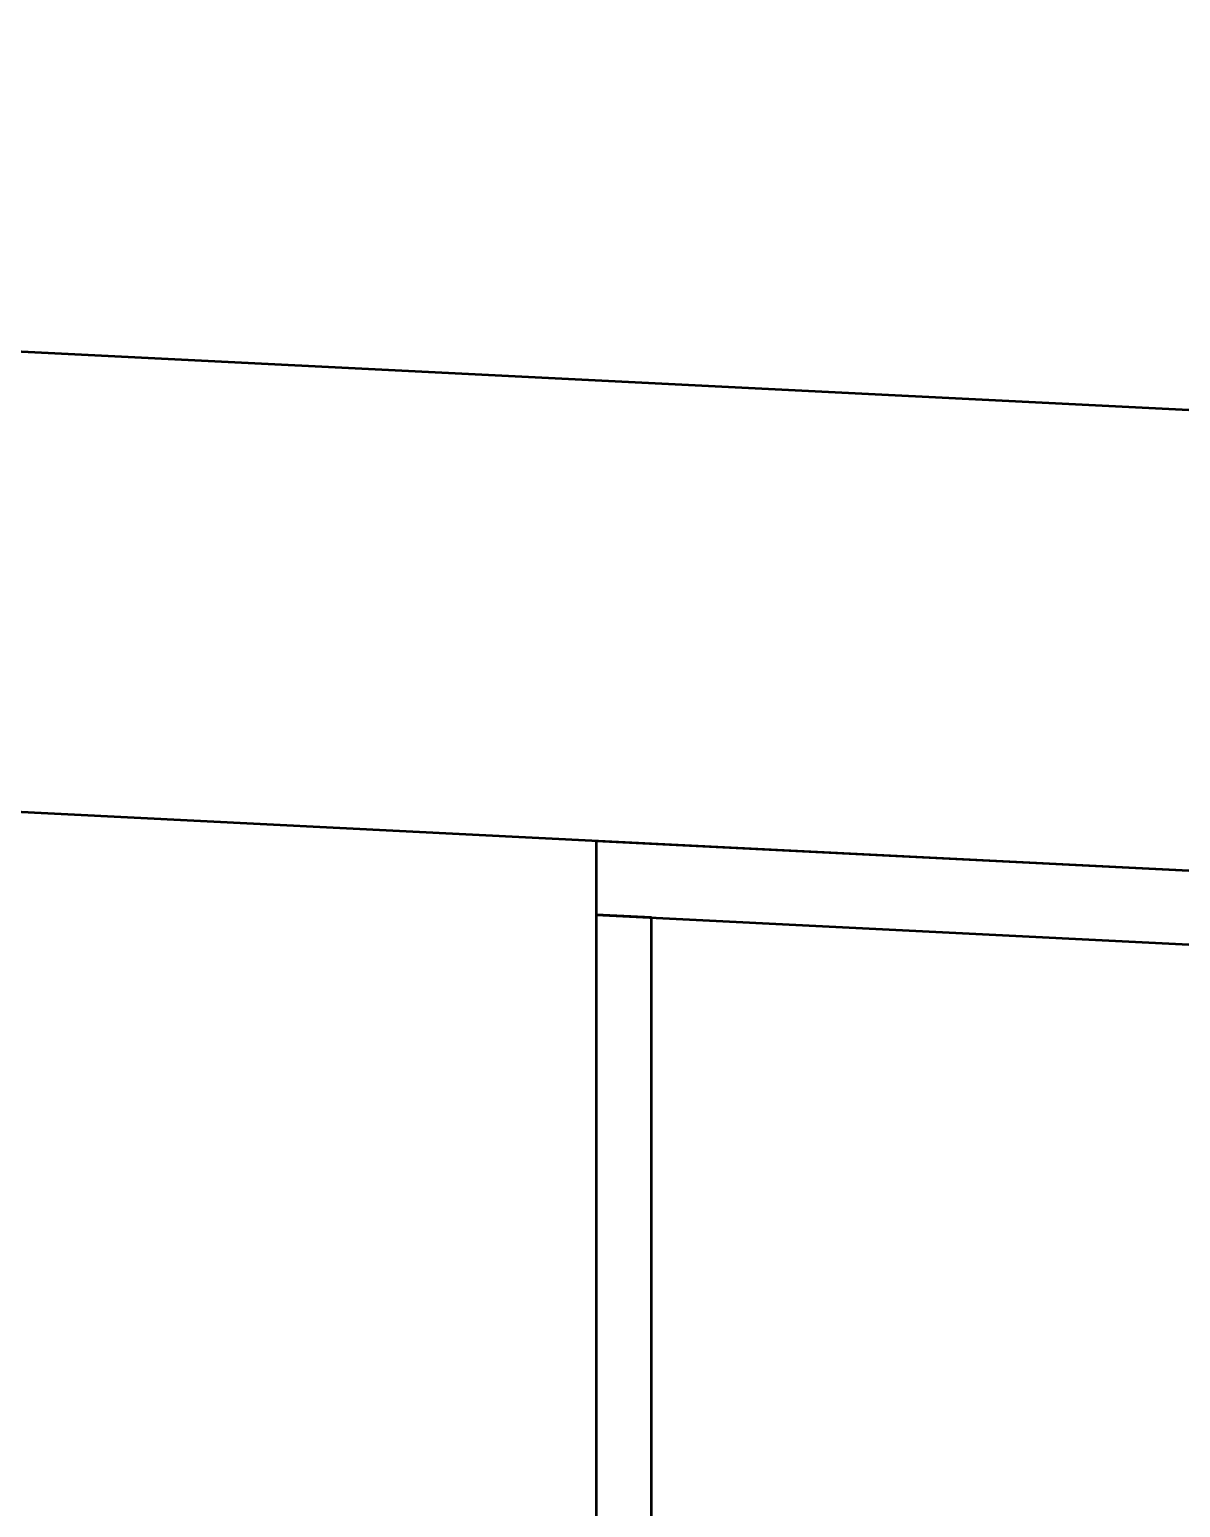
# Model space of a CAD drawing. Header units: metres. Extents: x 10 to 831, y 10 to 584.
# Drawn here: x 345.98 to 350.98, y 289.59 to 296 of the extents above; entities that cross this region are included whole.
import ezdxf

# ---------------------------------------------------------------- set-up
doc = ezdxf.new("R2010")
doc.units = ezdxf.units.M
doc.layers.add('CUT', color=7, linetype='Continuous', lineweight=50)
doc.layers.add('VIS', color=8, linetype='Continuous', lineweight=13)

msp = doc.modelspace()

# ---------------------------------------------------------------- linework, layer by layer
at = {"layer": 'CUT'}
for p, q in [((318, 296.002), (366, 293.6019)), ((366, 291.6021), (318, 294.002)), ((351.44, 292.33), (348.44, 292.48)), ((348.44, 292.48), (348.44, 292.16)), ((348.68, 292.148), (348.44, 292.16)), ((348.44, 292.16), (348.44, 284.8)), ((348.44, 292.16), (351.44, 292.01)), ((348.68, 284.788), (348.68, 292.148))]:
    msp.add_line(p, q, dxfattribs=at)
at = {"layer": 'VIS'}
for p, q in [((366, 293.6019), (318, 296.002)), ((335.3092, 295.1364), (346.7724, 294.5632)), ((343.8532, 294.7092), (347.564, 294.5236)), ((344.1856, 294.6928), (346.0056, 294.6016)), ((344.2596, 294.6892), (346.0576, 294.5992)), ((344.7244, 294.6656), (347.322, 294.536)), ((344.8044, 294.6616), (347.3296, 294.5356)), ((345.092, 294.6476), (346.49, 294.5776)), ((345.132, 294.6452), (346.2272, 294.5908)), ((345.3616, 294.634), (346.3616, 294.584)), ((345.51, 294.6264), (346.1096, 294.5964)), ((345.562, 294.624), (346.0172, 294.6012)), ((345.5756, 294.6232), (346.1744, 294.5932)), ((345.77, 294.6136), (346.75, 294.5644)), ((345.986, 294.6028), (345.7916, 294.6124)), ((345.9944, 294.6024), (345.7944, 294.6124)), ((347.4532, 294.5292), (345.8112, 294.6116)), ((346.678, 294.568), (345.818, 294.6112)), ((345.8296, 294.6104), (346.4292, 294.5804)), ((345.842, 294.61), (346.042, 294.6)), ((345.8632, 294.6088), (346.06, 294.5988)), ((345.8636, 294.6088), (346.0636, 294.5988)), ((345.8648, 294.6088), (346.4584, 294.5792)), ((345.8908, 294.6076), (346.0816, 294.598)), ((345.892, 294.6076), (346.0916, 294.5976)), ((346.0612, 294.5988), (345.8952, 294.6072)), ((345.9384, 294.6052), (346.1384, 294.5952)), ((346.1876, 294.5928), (345.988, 294.6024)), ((346.1932, 294.5924), (345.9944, 294.6024)), ((345.998, 294.602), (346.5716, 294.5736)), ((346.0076, 294.6016), (346.5232, 294.576)), ((346.0864, 294.5976), (346.2848, 294.5876)), ((346.0976, 294.5972), (346.2796, 294.588)), ((346.3032, 294.5868), (346.1032, 294.5968)), ((346.11, 294.5964), (346.7076, 294.5668)), ((346.112, 294.5964), (346.31, 294.5864)), ((346.1124, 294.5964), (346.3, 294.5872)), ((346.3144, 294.5864), (346.1184, 294.596)), ((346.1244, 294.5956), (346.6576, 294.5692)), ((346.1304, 294.5956), (346.5664, 294.5736)), ((346.1316, 294.5956), (346.28, 294.588)), ((346.15, 294.5944), (346.324, 294.586)), ((346.158, 294.594), (346.744, 294.5648)), ((346.1688, 294.5936), (347.034, 294.5504)), ((346.1848, 294.5928), (346.6832, 294.568)), ((346.1888, 294.5924), (346.352, 294.5844)), ((346.2088, 294.5916), (346.708, 294.5664)), ((346.234, 294.5904), (346.4344, 294.5804)), ((346.7756, 294.5632), (346.2368, 294.59)), ((346.2372, 294.59), (346.8344, 294.5604)), ((346.25, 294.5896), (346.45, 294.5796)), ((346.4536, 294.5792), (346.2564, 294.5892)), ((346.2584, 294.5892), (346.4012, 294.582)), ((346.2628, 294.5888), (347.2464, 294.5396)), ((346.266, 294.5888), (346.466, 294.5788)), ((346.2764, 294.588), (346.4324, 294.5804)), ((346.2844, 294.5876), (346.8696, 294.5584)), ((346.2884, 294.5876), (346.736, 294.5652)), ((346.2948, 294.5872), (346.454, 294.5792)), ((346.2952, 294.5872), (346.4952, 294.5772)), ((346.3012, 294.5868), (346.5008, 294.5768)), ((346.4804, 294.578), (346.3044, 294.5868)), ((346.3256, 294.5856), (346.5232, 294.576)), ((346.3264, 294.5856), (346.8568, 294.5592)), ((346.3276, 294.5856), (346.9268, 294.5556)), ((346.3332, 294.5852), (346.9324, 294.5552)), ((346.3408, 294.5848), (348.5196, 294.476)), ((346.3604, 294.584), (346.8256, 294.5608)), ((346.3708, 294.5836), (348.1468, 294.4948)), ((346.3736, 294.5832), (347.3664, 294.5336)), ((346.58, 294.5732), (346.3804, 294.5828)), ((346.3824, 294.5828), (346.5756, 294.5732)), ((346.5424, 294.5748), (346.3856, 294.5828)), ((346.3876, 294.5828), (346.5416, 294.5748)), ((346.3888, 294.5824), (346.954, 294.5544)), ((346.968, 294.5536), (346.396, 294.582)), ((346.4092, 294.5816), (346.5884, 294.5724)), ((346.426, 294.5808), (346.6252, 294.5708)), ((346.4416, 294.58), (346.6408, 294.57)), ((346.4728, 294.5784), (346.928, 294.5556)), ((346.4796, 294.578), (347.0704, 294.5484)), ((346.5076, 294.5768), (346.7068, 294.5668)), ((346.7692, 294.5636), (346.5696, 294.5736)), ((346.5968, 294.572), (346.7968, 294.562)), ((346.6408, 294.57), (346.8368, 294.56)), ((346.6412, 294.57), (346.8412, 294.56)), ((346.6428, 294.57), (346.8424, 294.56)), ((346.6464, 294.5696), (346.8304, 294.5604)), ((346.6488, 294.5696), (346.8476, 294.5596)), ((346.6632, 294.5688), (346.8632, 294.5588)), ((346.8712, 294.5584), (346.6764, 294.568)), ((346.8748, 294.5584), (346.6768, 294.568)), ((346.6908, 294.5676), (346.8904, 294.5576)), ((346.8956, 294.5572), (346.6956, 294.5672)), ((346.6964, 294.5672), (347.2884, 294.5376)), ((346.6964, 294.5672), (346.8528, 294.5592)), ((346.7088, 294.5664), (347.3084, 294.5364)), ((346.9204, 294.556), (346.7208, 294.566)), ((346.7236, 294.566), (346.874, 294.5584)), ((346.7244, 294.5656), (347.1688, 294.5436)), ((346.7276, 294.5656), (347.3216, 294.536)), ((346.7372, 294.5652), (346.9368, 294.5552)), ((346.7536, 294.5644), (347.6908, 294.5176)), ((346.7692, 294.5636), (346.9692, 294.5536)), ((346.78, 294.5632), (346.924, 294.5556)), ((346.9852, 294.5528), (346.786, 294.5628)), ((347.0068, 294.5516), (346.8092, 294.5616)), ((346.8248, 294.5608), (347.0064, 294.5516)), ((346.8384, 294.56), (347.8252, 294.5108)), ((346.846, 294.5596), (347.02, 294.5512)), ((346.8476, 294.5596), (347.0472, 294.5496)), ((346.8484, 294.5596), (347.0408, 294.55)), ((346.8628, 294.5588), (347.05, 294.5496)), ((346.8716, 294.5584), (347.054, 294.5492)), ((347.0568, 294.5492), (346.8912, 294.5576)), ((346.9032, 294.5568), (347.4964, 294.5272)), ((346.91, 294.5564), (347.492, 294.5276)), ((346.9128, 294.5564), (347.1112, 294.5464)), ((346.9564, 294.554), (347.5564, 294.524)), ((347.1516, 294.5444), (346.9572, 294.554)), ((346.98, 294.5528), (347.18, 294.5428)), ((347.1936, 294.5424), (346.9936, 294.5524)), ((347.004, 294.552), (347.158, 294.544)), ((347.006, 294.5516), (347.606, 294.5216)), ((347.2072, 294.5416), (347.0072, 294.5516)), ((347.1704, 294.5436), (347.0136, 294.5512)), ((347.0208, 294.5508), (348.202, 294.492)), ((347.0344, 294.5504), (347.2344, 294.5404)), ((347.0356, 294.5504), (347.2264, 294.5408)), ((347.0436, 294.55), (347.2404, 294.54)), ((347.2428, 294.54), (347.0456, 294.5496)), ((347.0568, 294.5492), (348.8552, 294.4592)), ((347.066, 294.5488), (347.2656, 294.5388)), ((347.0892, 294.5476), (347.2892, 294.5376)), ((347.1156, 294.5464), (347.2584, 294.5392)), ((347.1164, 294.546), (347.7092, 294.5164)), ((347.1556, 294.5444), (347.3488, 294.5344)), ((347.1676, 294.5436), (347.3308, 294.5356)), ((347.1724, 294.5432), (347.7712, 294.5136)), ((347.3848, 294.5328), (347.1864, 294.5428)), ((347.2076, 294.5416), (347.374, 294.5332)), ((347.82, 294.5112), (347.2316, 294.5404)), ((347.2492, 294.5396), (347.408, 294.5316)), ((348.6552, 294.4692), (347.2564, 294.5392)), ((347.3044, 294.5368), (363.0504, 293.7496)), ((347.3056, 294.5368), (347.9036, 294.5068)), ((347.3224, 294.536), (347.4788, 294.528)), ((347.3248, 294.5356), (347.4752, 294.5284)), ((347.326, 294.5356), (347.5184, 294.526)), ((347.3564, 294.534), (347.5004, 294.5268)), ((347.5376, 294.5252), (347.3616, 294.534)), ((347.564, 294.5236), (347.3652, 294.5336)), ((347.3828, 294.5328), (347.8984, 294.5072)), ((347.3836, 294.5328), (347.8388, 294.51)), ((347.5948, 294.5224), (347.3952, 294.5324)), ((347.3964, 294.532), (347.5964, 294.522)), ((347.4284, 294.5304), (347.6284, 294.5204)), ((347.4316, 294.5304), (348.0288, 294.5004)), ((347.442, 294.53), (347.6416, 294.52)), ((347.4476, 294.5296), (347.6452, 294.5196)), ((347.4492, 294.5296), (348.0484, 294.4996)), ((347.4632, 294.5288), (348.0628, 294.4988)), ((347.6668, 294.5188), (347.4688, 294.5284)), ((347.482, 294.528), (347.93, 294.5056)), ((347.4896, 294.5276), (347.6896, 294.5176)), ((347.4944, 294.5272), (347.6944, 294.5172)), ((347.5248, 294.5256), (347.6808, 294.518)), ((347.5256, 294.5256), (348.1248, 294.4956)), ((347.528, 294.5256), (347.7196, 294.516)), ((347.5316, 294.5256), (347.7316, 294.5156)), ((347.5356, 294.5252), (347.7352, 294.5152)), ((347.542, 294.5248), (347.716, 294.5164)), ((347.5516, 294.5244), (347.7332, 294.5152)), ((347.5836, 294.5228), (348.0196, 294.5012)), ((347.6128, 294.5212), (347.8004, 294.512)), ((347.6132, 294.5212), (347.7612, 294.514)), ((347.62, 294.5212), (347.774, 294.5132)), ((347.6228, 294.5208), (347.822, 294.5108)), ((347.626, 294.5208), (347.818, 294.5112)), ((347.834, 294.5104), (347.6372, 294.52)), ((347.638, 294.52), (347.8376, 294.51)), ((347.7984, 294.512), (347.6416, 294.52)), ((347.6456, 294.5196), (348.244, 294.49)), ((347.8532, 294.5092), (347.6736, 294.5184)), ((347.6752, 294.5184), (347.8736, 294.5084)), ((347.6976, 294.5172), (348.694, 294.4672)), ((347.7032, 294.5168), (347.9028, 294.5068)), ((347.9132, 294.5064), (347.7132, 294.5164)), ((347.7412, 294.5148), (348.2716, 294.4884)), ((347.7496, 294.5144), (348.3012, 294.4868)), ((347.7856, 294.5128), (348.7752, 294.4632)), ((347.8088, 294.5116), (348.0088, 294.5016)), ((347.82, 294.5108), (347.9832, 294.5028)), ((347.8344, 294.5104), (348.0344, 294.5004)), ((348.032, 294.5004), (347.8348, 294.5104)), ((347.842, 294.51), (348.0408, 294.5)), ((348.04, 294.5), (347.8452, 294.5096)), ((347.8656, 294.5088), (348.0656, 294.4988)), ((348.3984, 294.482), (347.882, 294.508)), ((347.8852, 294.5076), (348.3624, 294.484)), ((348.0528, 294.4992), (347.8868, 294.5076)), ((347.8884, 294.5076), (348.088, 294.4976)), ((347.8964, 294.5072), (348.4616, 294.4788)), ((347.8996, 294.5072), (348.7648, 294.4636)), ((348.4596, 294.4792), (347.9008, 294.5068)), ((347.9108, 294.5064), (348.066, 294.4988)), ((348.4936, 294.4772), (347.9216, 294.506)), ((347.9264, 294.5056), (348.0768, 294.498)), ((347.9292, 294.5056), (348.1224, 294.496)), ((348.0908, 294.4976), (347.9308, 294.5056)), ((347.948, 294.5044), (348.1044, 294.4968)), ((347.9724, 294.5032), (348.172, 294.4932)), ((347.9724, 294.5032), (348.1152, 294.4964)), ((348.0012, 294.502), (348.1936, 294.4924)), ((348.0508, 294.4996), (350.3236, 294.386)), ((348.2424, 294.49), (348.0664, 294.4988)), ((348.0896, 294.4976), (348.6828, 294.468)), ((348.0916, 294.4976), (349.0844, 294.4476)), ((348.0956, 294.4972), (348.288, 294.4876)), ((348.304, 294.4868), (348.1036, 294.4968)), ((348.1116, 294.4964), (348.698, 294.4672)), ((348.1568, 294.494), (349.6456, 294.4196)), ((348.3604, 294.484), (348.1612, 294.494)), ((348.1624, 294.494), (348.7404, 294.4648)), ((348.164, 294.494), (349.4512, 294.4296)), ((348.1776, 294.4932), (348.3436, 294.4848)), ((349.5788, 294.4232), (348.1796, 294.4932)), ((348.18, 294.4932), (348.3708, 294.4836)), ((348.3928, 294.4824), (348.1928, 294.4924)), ((348.206, 294.4916), (348.354, 294.4844)), ((348.406, 294.4816), (348.2064, 294.4916)), ((348.2064, 294.4916), (348.3728, 294.4832)), ((348.224, 294.4908), (348.4208, 294.4808)), ((348.2356, 294.4904), (348.4308, 294.4804)), ((348.2364, 294.49), (348.3904, 294.4824)), ((348.238, 294.49), (348.438, 294.48)), ((348.2412, 294.49), (348.4412, 294.48)), ((348.2568, 294.4892), (349.1452, 294.4448)), ((348.4592, 294.4792), (348.2612, 294.4888)), ((348.4268, 294.4808), (348.2696, 294.4884)), ((348.2888, 294.4876), (348.4884, 294.4776)), ((348.294, 294.4872), (348.7496, 294.4644)), ((348.2996, 294.4872), (348.4996, 294.4772)), ((348.302, 294.4868), (348.4996, 294.4772)), ((348.3076, 294.4868), (348.5072, 294.4768)), ((348.3124, 294.4864), (348.9064, 294.4568)), ((348.3344, 294.4852), (348.534, 294.4752)), ((348.3592, 294.484), (348.9552, 294.4544)), ((348.3628, 294.484), (348.5504, 294.4744)), ((348.5748, 294.4732), (348.3752, 294.4832)), ((348.3776, 294.4832), (348.8252, 294.4608)), ((348.5764, 294.4732), (348.378, 294.4832)), ((348.3832, 294.4828), (349.3812, 294.4328)), ((349.8536, 294.4092), (348.3884, 294.4824)), ((348.3932, 294.4824), (348.5852, 294.4728)), ((348.414, 294.4812), (348.9296, 294.4556)), ((348.4608, 294.4788), (348.6172, 294.4712)), ((348.462, 294.4788), (348.656, 294.4692)), ((348.4652, 294.4788), (348.6644, 294.4688)), ((348.4728, 294.4784), (348.962, 294.454)), ((348.6516, 294.4696), (348.4764, 294.478)), ((348.5012, 294.4768), (348.7004, 294.4668)), ((348.5276, 294.4756), (348.678, 294.468)), ((348.5564, 294.474), (349.1564, 294.444)), ((348.5596, 294.474), (348.7392, 294.4652)), ((348.732, 294.4656), (348.5716, 294.4736)), ((348.574, 294.4732), (349.0432, 294.45)), ((348.58, 294.4732), (348.78, 294.4632)), ((348.5856, 294.4728), (348.7596, 294.464)), ((348.596, 294.472), (348.796, 294.462)), ((348.5984, 294.472), (348.7944, 294.4624)), ((348.612, 294.4716), (351.2108, 294.3416)), ((348.8208, 294.4608), (348.6236, 294.4708)), ((348.624, 294.4708), (349.6076, 294.4216)), ((348.6256, 294.4708), (348.8248, 294.4608)), ((348.6396, 294.47), (348.8396, 294.46)), ((348.642, 294.47), (348.8236, 294.4608)), ((348.6628, 294.4688), (348.8628, 294.4588)), ((348.6704, 294.4684), (349.2624, 294.4388)), ((348.6776, 294.468), (351.89, 294.3076)), ((348.6872, 294.4676), (348.8868, 294.4576)), ((348.892, 294.4576), (348.692, 294.4672)), ((348.6936, 294.4672), (348.8936, 294.4572)), ((348.7024, 294.4668), (348.896, 294.4572)), ((348.7304, 294.4656), (348.93, 294.4556)), ((348.7692, 294.4636), (349.3676, 294.4336)), ((348.7772, 294.4632), (348.9248, 294.4556)), ((348.9796, 294.4532), (348.7804, 294.4628)), ((348.9844, 294.4528), (348.7868, 294.4628)), ((348.7984, 294.462), (349.2428, 294.44)), ((348.8196, 294.4612), (349.0192, 294.4512)), ((348.8296, 294.4604), (348.9724, 294.4532)), ((348.8348, 294.4604), (349.0344, 294.4504)), ((348.8396, 294.46), (348.9984, 294.452)), ((348.8424, 294.46), (349.4408, 294.43)), ((348.844, 294.46), (349.8292, 294.4104)), ((349.0576, 294.4492), (348.8616, 294.4588)), ((348.8652, 294.4588), (349.0576, 294.4492)), ((348.8664, 294.4588), (349.4624, 294.4288)), ((349.0488, 294.4496), (348.8828, 294.458)), ((348.8948, 294.4572), (349.0932, 294.4472)), ((348.8992, 294.4572), (349.0984, 294.4472)), ((348.9348, 294.4552), (357.7024, 294.0168)), ((348.9616, 294.454), (349.9616, 294.404)), ((349.1684, 294.4436), (348.9684, 294.4536)), ((349.192, 294.4424), (348.9924, 294.4524)), ((349.0032, 294.452), (349.9408, 294.4048)), ((349.0052, 294.4516), (349.6048, 294.4216)), ((349.2088, 294.4416), (349.014, 294.4512)), ((349.0276, 294.4508), (349.2272, 294.4408)), ((349.03, 294.4504), (349.2276, 294.4408)), ((349.0356, 294.4504), (349.6324, 294.4204)), ((349.0368, 294.45), (349.4728, 294.4284)), ((349.0408, 294.45), (349.2404, 294.44)), ((349.0476, 294.4496), (349.2476, 294.4396)), ((349.2512, 294.4396), (349.0532, 294.4492)), ((349.0584, 294.4492), (349.2496, 294.4396)), ((349.0652, 294.4488), (349.2652, 294.4388)), ((349.2644, 294.4388), (349.0768, 294.448)), ((349.0928, 294.4472), (349.2904, 294.4376)), ((349.0988, 294.4472), (349.2988, 294.4372)), ((349.29, 294.4376), (349.1104, 294.4464)), ((349.1132, 294.4464), (349.3008, 294.4368)), ((349.2996, 294.4372), (349.1232, 294.446)), ((349.1232, 294.446), (349.3228, 294.436)), ((349.1328, 294.4452), (349.3328, 294.4352)), ((349.1512, 294.4444), (349.6164, 294.4212)), ((349.154, 294.4444), (349.3464, 294.4348)), ((349.156, 294.4444), (349.6864, 294.4176)), ((349.1608, 294.444), (349.3524, 294.4344)), ((349.1608, 294.444), (349.3148, 294.4364)), ((349.1684, 294.4436), (349.768, 294.4136)), ((349.3724, 294.4332), (349.1732, 294.4432)), ((349.2048, 294.4416), (349.6604, 294.4188)), ((349.2052, 294.4416), (349.3716, 294.4336)), ((349.2204, 294.4408), (349.772, 294.4136)), ((349.2764, 294.438), (349.8696, 294.4084)), ((349.2816, 294.438), (349.4556, 294.4292)), ((349.3248, 294.4356), (349.5156, 294.4264)), ((349.5536, 294.4244), (349.3536, 294.4344)), ((349.3688, 294.4336), (349.5508, 294.4244)), ((349.3728, 294.4332), (349.5168, 294.426)), ((349.3856, 294.4328), (349.5748, 294.4232)), ((349.3956, 294.4324), (349.5956, 294.4224)), ((349.3972, 294.432), (349.5532, 294.4244)), ((349.4036, 294.432), (349.9688, 294.4036)), ((349.404, 294.4316), (349.6008, 294.422)), ((349.6052, 294.4216), (349.4052, 294.4316)), ((349.61, 294.4216), (349.4128, 294.4312)), ((349.4392, 294.43), (349.6388, 294.42)), ((350.0196, 294.4012), (349.4472, 294.4296)), ((349.4512, 294.4296), (349.6144, 294.4212)), ((349.476, 294.4284), (349.6692, 294.4184)), ((349.4864, 294.4276), (349.686, 294.4176)), ((349.4872, 294.4276), (349.6868, 294.4176)), ((349.5064, 294.4268), (349.7064, 294.4168)), ((349.5124, 294.4264), (349.6688, 294.4184)), ((349.7144, 294.4164), (349.5148, 294.4264)), ((349.5292, 294.4256), (350.1288, 294.3956)), ((349.5712, 294.4236), (349.7204, 294.416)), ((349.7776, 294.4132), (349.578, 294.4232)), ((349.6, 294.422), (351.376, 294.3332)), ((350.4624, 294.3788), (349.6024, 294.422)), ((349.6176, 294.4212), (350.216, 294.3912)), ((349.626, 294.4208), (350.208, 294.3916)), ((349.6304, 294.4204), (350.4956, 294.3772)), ((349.6352, 294.4204), (349.8276, 294.4108)), ((349.8412, 294.41), (349.6456, 294.4196)), ((349.6616, 294.4188), (349.8608, 294.4088)), ((349.6864, 294.4176), (349.8292, 294.4104)), ((349.6872, 294.4176), (349.8356, 294.4104)), ((349.6968, 294.4172), (349.8964, 294.4072)), ((349.9136, 294.4064), (349.7132, 294.4164)), ((349.7204, 294.416), (350.9016, 294.3568)), ((349.7732, 294.4132), (349.9688, 294.4036)), ((349.7768, 294.4132), (349.9308, 294.4056)), ((349.7796, 294.4132), (350.3796, 294.3832)), ((349.7892, 294.4124), (350.3048, 294.3868)), ((349.7936, 294.4124), (349.9528, 294.4044)), ((349.7968, 294.412), (349.992, 294.4024)), ((349.81, 294.4116), (350.41, 294.3816)), ((349.8204, 294.4108), (350.0192, 294.4012)), ((350.0044, 294.4016), (349.828, 294.4104)), ((349.8348, 294.4104), (350.0348, 294.4004)), ((349.838, 294.41), (350.3364, 294.3852)), ((349.9968, 294.402), (349.84, 294.41)), ((350.0432, 294.4), (349.8452, 294.4096)), ((350.7956, 294.3624), (349.85, 294.4096)), ((349.8548, 294.4092), (352.3804, 294.2828)), ((349.8624, 294.4088), (350.0624, 294.3988)), ((349.8632, 294.4088), (350.0508, 294.3996)), ((349.8648, 294.4088), (350.0648, 294.3988)), ((350.0444, 294.3996), (349.8784, 294.408)), ((350.0896, 294.3976), (349.89, 294.4076)), ((349.8972, 294.4072), (350.4912, 294.3776)), ((349.8984, 294.4072), (350.0984, 294.3972)), ((349.9192, 294.406), (351.7172, 294.316)), ((349.928, 294.4056), (350.1196, 294.396)), ((349.9316, 294.4056), (350.1312, 294.3956)), ((349.948, 294.4048), (350.5436, 294.3748)), ((349.996, 294.4024), (351.3772, 294.3332)), ((350.196, 294.392), (349.9992, 294.402)), ((350.0312, 294.4004), (350.1816, 294.3928)), ((350.0316, 294.4004), (350.2308, 294.3904)), ((350.0388, 294.4), (350.6372, 294.37)), ((351.4524, 294.3292), (350.054, 294.3992)), ((350.2592, 294.3892), (350.0648, 294.3988)), ((350.0656, 294.3988), (350.652, 294.3696)), ((350.0892, 294.3976), (351.4844, 294.3276)), ((350.0948, 294.3972), (350.294, 294.3872)), ((350.1036, 294.3968), (350.5932, 294.3724)), ((350.3044, 294.3868), (350.1044, 294.3968)), ((350.1156, 294.3964), (350.5712, 294.3736)), ((350.1384, 294.3952), (350.2948, 294.3872)), ((350.3532, 294.3844), (350.1532, 294.3944)), ((350.1636, 294.394), (350.3124, 294.3864)), ((350.3776, 294.3832), (350.1828, 294.3928)), ((350.3912, 294.3824), (350.1912, 294.3924)), ((350.3928, 294.3824), (350.1928, 294.3924)), ((350.39, 294.3824), (350.2024, 294.392)), ((350.204, 294.3916), (350.3704, 294.3836)), ((350.2268, 294.3908), (350.4264, 294.3808)), ((350.2288, 294.3904), (350.428, 294.3808)), ((350.2384, 294.39), (350.4384, 294.38)), ((350.2396, 294.39), (350.4396, 294.38)), ((350.2468, 294.3896), (350.846, 294.3596)), ((350.2492, 294.3896), (350.4428, 294.38)), ((350.2536, 294.3892), (351.6524, 294.3192)), ((350.2608, 294.3888), (350.4608, 294.3788)), ((350.2784, 294.388), (350.4764, 294.378)), ((350.28, 294.388), (350.428, 294.3808)), ((350.2852, 294.3876), (350.4848, 294.3776)), ((350.286, 294.3876), (350.486, 294.3776)), ((350.3068, 294.3868), (350.4992, 294.3772)), ((350.3212, 294.386), (350.92, 294.356)), ((350.3256, 294.3856), (350.4996, 294.3772)), ((350.3656, 294.3836), (350.5652, 294.3736)), ((350.3916, 294.3824), (350.8568, 294.3592)), ((350.3932, 294.3824), (350.5472, 294.3748)), ((350.4048, 294.3816), (350.5968, 294.372)), ((350.4296, 294.3804), (350.5888, 294.3724)), ((350.4552, 294.3792), (350.6536, 294.3692)), ((350.4592, 294.3792), (350.6412, 294.37)), ((350.4628, 294.3788), (350.6604, 294.3688)), ((350.4668, 294.3788), (350.9144, 294.3564)), ((350.6248, 294.3708), (350.468, 294.3788)), ((350.4692, 294.3784), (350.66, 294.3692)), ((350.49, 294.3776), (350.926, 294.3556)), ((351.0668, 294.3488), (350.508, 294.3764)), ((350.7088, 294.3664), (350.5328, 294.3752)), ((350.5436, 294.3748), (350.6864, 294.3676)), ((350.7268, 294.3656), (350.5472, 294.3748)), ((350.556, 294.3744), (350.7516, 294.3644)), ((350.5564, 294.374), (351.1564, 294.344)), ((350.5704, 294.3736), (351.1012, 294.3468)), ((350.5844, 294.3728), (350.7812, 294.3628)), ((350.5888, 294.3724), (350.78, 294.3632)), ((350.5952, 294.3724), (350.7952, 294.3624)), ((350.804, 294.362), (350.604, 294.3716)), ((350.6124, 294.3712), (350.8104, 294.3616)), ((350.6136, 294.3712), (350.8012, 294.362)), ((350.6328, 294.3704), (350.7832, 294.3628)), ((350.6348, 294.3704), (350.8348, 294.3604)), ((350.6384, 294.37), (350.8384, 294.36)), ((350.644, 294.3696), (351.2364, 294.34)), ((350.6456, 294.3696), (350.8016, 294.362)), ((350.6624, 294.3688), (350.8624, 294.3588)), ((350.6648, 294.3688), (350.8648, 294.3588)), ((350.8884, 294.3576), (350.6888, 294.3676)), ((350.6912, 294.3676), (350.8748, 294.3584)), ((350.6952, 294.3672), (350.8872, 294.3576)), ((350.6976, 294.3672), (350.8976, 294.3572)), ((350.7104, 294.3664), (350.8896, 294.3576)), ((350.728, 294.3656), (350.9276, 294.3556)), ((350.7444, 294.3648), (351.2772, 294.338)), ((350.76, 294.364), (350.9088, 294.3564)), ((350.962, 294.354), (350.764, 294.3636)), ((350.764, 294.3636), (350.9204, 294.356)), ((350.7676, 294.3636), (350.9672, 294.3536)), ((350.9744, 294.3532), (350.7748, 294.3632)), ((350.8712, 294.3584), (352.2608, 294.2888)), ((350.8724, 294.3584), (351.9096, 294.3064)), ((350.8768, 294.358), (351.0752, 294.3484)), ((350.8928, 294.3572), (351.092, 294.3476)), ((350.9112, 294.3564), (351.4764, 294.328)), ((351.1532, 294.3444), (350.9532, 294.3544)), ((366, 291.6021), (318, 294.002)), ((349.138, 292.4452), (342.0416, 292.8)), ((347.7408, 292.5148), (343.6764, 292.718)), ((344.0984, 292.6972), (347.4788, 292.528)), ((344.1692, 292.6936), (346.906, 292.5568)), ((346.5868, 292.5728), (344.9452, 292.6548)), ((345.1288, 292.6456), (346.8112, 292.5616)), ((346.6264, 292.5708), (345.2512, 292.6396)), ((345.4424, 292.63), (346.0144, 292.6012)), ((346.0076, 292.6016), (345.492, 292.6272)), ((346.3048, 292.5868), (345.724, 292.6156)), ((346.0372, 292.6), (345.8732, 292.6084)), ((346.1124, 292.5964), (345.9248, 292.6056)), ((346.1244, 292.5956), (345.9468, 292.6048)), ((346.462, 292.5788), (345.9808, 292.6028)), ((346.1316, 292.5956), (345.9836, 292.6028)), ((346.1968, 292.592), (345.9972, 292.602)), ((346.0068, 292.6016), (346.1916, 292.5924)), ((346.008, 292.6016), (346.208, 292.5916)), ((346.1888, 292.5924), (346.026, 292.6008)), ((346.2292, 292.5904), (346.0296, 292.6004)), ((346.2304, 292.5904), (346.0308, 292.6004)), ((346.5416, 292.5748), (346.042, 292.6)), ((346.25, 292.5896), (346.0504, 292.5996)), ((346.0572, 292.5992), (346.596, 292.572)), ((346.0592, 292.5992), (346.2564, 292.5892)), ((346.2628, 292.5888), (346.066, 292.5988)), ((346.092, 292.5976), (346.2868, 292.5876)), ((346.3228, 292.586), (346.1232, 292.596)), ((346.3264, 292.5856), (346.1496, 292.5944)), ((347.524, 292.526), (346.164, 292.5936)), ((346.3736, 292.5832), (346.1748, 292.5932)), ((346.3804, 292.5828), (346.1892, 292.5924)), ((346.216, 292.5912), (346.4136, 292.5812)), ((346.426, 292.5808), (346.2264, 292.5908)), ((346.2284, 292.5904), (346.3856, 292.5828)), ((346.3876, 292.5828), (346.2336, 292.5904)), ((346.8384, 292.56), (346.2468, 292.5896)), ((347.2676, 292.5388), (346.2824, 292.588)), ((346.3068, 292.5868), (346.5072, 292.5768)), ((346.8716, 292.5584), (346.324, 292.586)), ((346.5472, 292.5748), (346.3472, 292.5848)), ((346.9396, 292.5552), (346.3532, 292.5844)), ((346.9748, 292.5532), (346.4388, 292.58)), ((346.6412, 292.57), (346.4416, 292.58)), ((346.9448, 292.5548), (346.472, 292.5784)), ((346.4804, 292.578), (346.6568, 292.5692)), ((346.5092, 292.5764), (346.6864, 292.5676)), ((347.3584, 292.534), (346.5148, 292.5764)), ((346.6936, 292.5672), (346.5292, 292.5756)), ((346.7372, 292.5652), (346.5376, 292.5752)), ((346.7008, 292.5668), (346.548, 292.5748)), ((347.0208, 292.5508), (346.5764, 292.5732)), ((346.7656, 292.5636), (346.5772, 292.5732)), ((347.1656, 292.5436), (346.5964, 292.572)), ((346.8588, 292.5592), (346.6668, 292.5688)), ((346.87, 292.5584), (346.6708, 292.5684)), ((346.8628, 292.5588), (346.6752, 292.5684)), ((346.678, 292.568), (347.194, 292.5424)), ((346.8416, 292.56), (346.6784, 292.568)), ((346.8612, 292.5588), (346.688, 292.5676)), ((346.8584, 292.5592), (346.7168, 292.566)), ((346.7352, 292.5652), (346.9272, 292.5556)), ((346.7516, 292.5644), (346.9516, 292.5544)), ((346.9564, 292.554), (346.7564, 292.564)), ((347.2084, 292.5416), (346.7684, 292.5636)), ((347.006, 292.5516), (346.806, 292.5616)), ((347.0164, 292.5512), (346.8236, 292.5608)), ((347.7656, 292.5136), (346.8364, 292.56)), ((347.0356, 292.5504), (346.8448, 292.5596)), ((347.004, 292.552), (346.8496, 292.5596)), ((346.8564, 292.5592), (347.3276, 292.5356)), ((347.0392, 292.55), (346.8672, 292.5588)), ((346.8956, 292.5572), (347.0952, 292.5472)), ((346.9028, 292.5568), (347.4088, 292.5316)), ((346.9452, 292.5548), (347.544, 292.5248)), ((347.1556, 292.5444), (346.9624, 292.554)), ((346.968, 292.5536), (347.5404, 292.5248)), ((346.9852, 292.5528), (347.1848, 292.5428)), ((347.0068, 292.5516), (347.6, 292.522)), ((347.2076, 292.5416), (347.0412, 292.55)), ((347.0552, 292.5492), (347.1952, 292.5424)), ((347.5164, 292.526), (347.056, 292.5492)), ((347.0568, 292.5492), (347.6564, 292.5192)), ((347.0924, 292.5472), (347.2876, 292.5376)), ((347.1072, 292.5468), (347.3072, 292.5368)), ((347.3476, 292.5348), (347.1476, 292.5448)), ((347.3248, 292.5356), (347.1744, 292.5432)), ((347.38, 292.5332), (347.18, 292.5428)), ((347.1852, 292.5428), (347.3616, 292.534)), ((347.3964, 292.532), (347.1964, 292.542)), ((347.2072, 292.5416), (347.4068, 292.5316)), ((347.2264, 292.5408), (347.8256, 292.5108)), ((347.4296, 292.5304), (347.23, 292.5404)), ((347.856, 292.5092), (347.2564, 292.5392)), ((347.2592, 292.5392), (347.43, 292.5304)), ((347.2608, 292.5388), (347.4556, 292.5292)), ((347.4896, 292.5276), (347.29, 292.5376)), ((347.5036, 292.5268), (347.316, 292.536)), ((347.482, 292.528), (347.3328, 292.5352)), ((347.5356, 292.5252), (347.336, 292.5352)), ((347.6228, 292.5208), (347.4232, 292.5308)), ((347.626, 292.5208), (347.434, 292.5304)), ((347.6132, 292.5212), (347.4652, 292.5288)), ((347.62, 292.5212), (347.466, 292.5288)), ((347.494, 292.5272), (348.0328, 292.5004)), ((348.8936, 292.4572), (347.498, 292.5272)), ((347.678, 292.518), (347.5136, 292.5264)), ((347.564, 292.5236), (347.7632, 292.514)), ((347.7412, 292.5148), (347.5644, 292.5236)), ((347.5744, 292.5232), (349.0396, 292.45)), ((348.512, 292.4764), (347.5964, 292.522)), ((347.5996, 292.522), (347.7812, 292.5128)), ((347.82, 292.5108), (347.6572, 292.5192)), ((348.2412, 292.49), (347.6604, 292.5188)), ((347.694, 292.5172), (347.8936, 292.5072)), ((347.9292, 292.5056), (347.7356, 292.5152)), ((348.7392, 292.4652), (347.7644, 292.5136)), ((347.9228, 292.506), (347.77, 292.5136)), ((347.9264, 292.5056), (347.776, 292.5132)), ((347.7832, 292.5128), (347.9824, 292.5028)), ((347.7984, 292.512), (347.9556, 292.5044)), ((347.82, 292.5108), (349.5844, 292.4228)), ((348.3392, 292.4852), (347.8284, 292.5104)), ((347.852, 292.5092), (348.0368, 292.5)), ((348.0348, 292.5004), (347.8616, 292.5088)), ((348.4044, 292.4816), (347.8684, 292.5084)), ((348.0692, 292.4984), (347.8824, 292.508)), ((348.8856, 292.4576), (347.8932, 292.5072)), ((347.9072, 292.5068), (348.1072, 292.4968)), ((347.954, 292.5044), (348.154, 292.4944)), ((348.1744, 292.4932), (347.9816, 292.5028)), ((348.18, 292.4932), (347.9892, 292.5024)), ((348.1756, 292.4932), (348, 292.502)), ((349.8112, 292.4116), (348.0124, 292.5012)), ((348.032, 292.5004), (348.2292, 292.4904)), ((348.04, 292.5), (348.6244, 292.4708)), ((348.2064, 292.4916), (348.04, 292.5)), ((348.2412, 292.49), (348.0416, 292.5)), ((348.2048, 292.4916), (348.0472, 292.4996)), ((348.2056, 292.4916), (348.0576, 292.4992)), ((349.4652, 292.4288), (348.0664, 292.4988)), ((348.612, 292.4712), (348.0792, 292.498)), ((348.2364, 292.49), (348.0824, 292.498)), ((348.2732, 292.4884), (348.0848, 292.4976)), ((348.2888, 292.4876), (348.0892, 292.4976)), ((348.0908, 292.4976), (348.2512, 292.4896)), ((348.3344, 292.4852), (348.1348, 292.4952)), ((348.3592, 292.484), (348.1608, 292.494)), ((348.334, 292.4852), (348.17, 292.4936)), ((348.3628, 292.484), (348.1756, 292.4932)), ((348.1932, 292.4924), (348.3912, 292.4824)), ((348.3932, 292.4824), (348.2016, 292.492)), ((348.676, 292.468), (348.2284, 292.4904)), ((348.414, 292.4812), (348.242, 292.49)), ((348.2424, 292.49), (348.4188, 292.4812)), ((348.2708, 292.4884), (348.4628, 292.4788)), ((348.8932, 292.4572), (348.3072, 292.4868)), ((348.4728, 292.4784), (348.3096, 292.4864)), ((348.5476, 292.4748), (348.3476, 292.4848)), ((348.9564, 292.454), (348.3564, 292.484)), ((348.3592, 292.484), (348.5592, 292.474)), ((348.5276, 292.4756), (348.3776, 292.4832)), ((349.3864, 292.4328), (348.3908, 292.4824)), ((348.3984, 292.482), (348.9144, 292.4564)), ((348.592, 292.4724), (348.4188, 292.4812)), ((348.4268, 292.4808), (348.5836, 292.4728)), ((348.624, 292.4708), (348.4272, 292.4808)), ((348.6288, 292.4704), (348.4288, 292.4804)), ((349.7256, 292.4156), (348.44, 292.48)), ((348.44, 292.16), (348.44, 292.48)), ((348.44, 292.48), (348.44, 292.48)), ((351.44, 292.33), (348.44, 292.48)), ((348.44, 292.16), (348.44, 292.48)), ((348.4572, 292.4792), (348.5976, 292.472)), ((348.4936, 292.4772), (349.066, 292.4488)), ((348.684, 292.4676), (348.4944, 292.4772)), ((348.7024, 292.4668), (348.5092, 292.4764)), ((348.6748, 292.4684), (348.5284, 292.4756)), ((348.5416, 292.4748), (348.7412, 292.4648)), ((348.7076, 292.4668), (348.5472, 292.4748)), ((348.7272, 292.4656), (348.554, 292.4744)), ((348.5888, 292.4724), (348.7572, 292.464)), ((348.8196, 292.4612), (348.62, 292.4708)), ((348.816, 292.4612), (348.6292, 292.4704)), ((349.632, 292.4204), (348.6468, 292.4696)), ((349.0948, 292.4472), (348.6504, 292.4696)), ((348.6536, 292.4692), (348.8488, 292.4596)), ((348.7076, 292.4668), (348.9076, 292.4568)), ((349.3616, 292.434), (348.7616, 292.464)), ((348.9796, 292.4532), (348.78, 292.4632)), ((349.0052, 292.4516), (348.8052, 292.4616)), ((348.8208, 292.4608), (349.018, 292.4512)), ((349.0276, 292.4508), (348.8276, 292.4608)), ((349.0476, 292.4496), (348.848, 292.4596)), ((349.0584, 292.4492), (348.8672, 292.4588)), ((349.0616, 292.4488), (348.8792, 292.458)), ((348.892, 292.4576), (349.0916, 292.4476)), ((348.9308, 292.4556), (349.4696, 292.4284)), ((349.1328, 292.4452), (348.9332, 292.4552)), ((348.9472, 292.4548), (349.1232, 292.446)), ((349.1608, 292.444), (348.9688, 292.4536)), ((349.156, 292.4444), (348.9788, 292.4532)), ((348.9796, 292.4532), (349.1792, 292.4432)), ((348.9844, 292.4528), (349.5776, 292.4232)), ((349.2052, 292.4416), (349.0388, 292.45)), ((349.0548, 292.4492), (349.2116, 292.4416)), ((349.3248, 292.4356), (349.134, 292.4452)), ((349.3324, 292.4352), (349.1396, 292.4452)), ((349.3476, 292.4348), (349.1476, 292.4448)), ((349.3184, 292.436), (349.1544, 292.4444)), ((349.1788, 292.4432), (350.578, 292.3732)), ((349.3956, 292.4324), (349.196, 292.4424)), ((349.2088, 292.4416), (349.4036, 292.432)), ((349.79, 292.4124), (349.2092, 292.4416)), ((350.058, 292.3992), (349.2144, 292.4412)), ((349.9872, 292.4028), (349.2232, 292.4408)), ((349.7892, 292.4124), (349.2736, 292.4384)), ((349.43, 292.4304), (349.2796, 292.438)), ((349.476, 292.4284), (349.2824, 292.438)), ((349.78, 292.4128), (349.3076, 292.4368)), ((349.3284, 292.4356), (349.5128, 292.4264)), ((349.568, 292.4236), (349.368, 292.4336)), ((349.4144, 292.4312), (349.5956, 292.4224)), ((349.4224, 292.4308), (349.6144, 292.4212)), ((349.6616, 292.4188), (349.462, 292.4288)), ((362.8508, 291.7596), (349.4968, 292.4272)), ((349.5076, 292.4268), (349.7076, 292.4168)), ((349.9712, 292.4036), (349.5108, 292.4264)), ((349.692, 292.4172), (349.5228, 292.426)), ((349.6872, 292.4176), (349.5392, 292.4252)), ((349.7532, 292.4144), (349.5656, 292.4236)), ((349.568, 292.4236), (349.768, 292.4136)), ((349.7804, 292.4128), (349.592, 292.4224)), ((349.61, 292.4216), (349.8072, 292.4116)), ((349.7768, 292.4132), (349.6228, 292.4208)), ((349.828, 292.4108), (349.628, 292.4204)), ((349.652, 292.4192), (350.1804, 292.3928)), ((350.1912, 292.3924), (349.6552, 292.4192)), ((349.6828, 292.418), (349.84, 292.41)), ((349.866, 292.4088), (349.684, 292.418)), ((349.6904, 292.4176), (349.89, 292.4076)), ((349.7028, 292.4168), (349.8804, 292.408)), ((349.9316, 292.4056), (349.732, 292.4156)), ((349.928, 292.4056), (349.736, 292.4152)), ((349.7388, 292.4152), (350.3376, 292.3852)), ((349.948, 292.4044), (349.7492, 292.4144)), ((349.7776, 292.4132), (349.9772, 292.4032)), ((350.3904, 292.3824), (349.7984, 292.412)), ((350.0164, 292.4012), (349.8168, 292.4112)), ((349.8244, 292.4108), (350.4096, 292.3816)), ((350.0312, 292.4004), (349.8808, 292.408)), ((350.0612, 292.3988), (349.9084, 292.4064)), ((349.9376, 292.4052), (350.4432, 292.38)), ((350.1036, 292.3968), (349.9408, 292.4048)), ((350.1796, 292.3932), (349.9796, 292.4032)), ((350.4348, 292.3804), (349.9948, 292.4024)), ((350.0072, 292.4016), (352.3792, 292.2832)), ((350.0196, 292.4012), (350.5916, 292.3724)), ((350.204, 292.3916), (350.0376, 292.4)), ((350.0392, 292.4), (350.2284, 292.3904)), ((350.2468, 292.3896), (350.0468, 292.3996)), ((351.0528, 292.3492), (350.054, 292.3992)), ((350.2492, 292.3896), (350.056, 292.3992)), ((350.2852, 292.3876), (350.0856, 292.3976)), ((350.1184, 292.396), (350.9788, 292.3532)), ((350.28, 292.388), (350.1316, 292.3956)), ((350.3028, 292.3868), (350.1388, 292.3952)), ((350.3224, 292.386), (350.1496, 292.3944)), ((350.1708, 292.3936), (350.3688, 292.3836)), ((351.7212, 292.316), (350.1992, 292.392)), ((350.2248, 292.3908), (350.4156, 292.3812)), ((350.2248, 292.3908), (350.4084, 292.3816)), ((350.3932, 292.3824), (350.2392, 292.39)), ((350.2536, 292.3892), (351.2528, 292.3392)), ((350.8472, 292.3596), (350.2612, 292.3888)), ((350.4692, 292.3784), (350.2784, 292.388)), ((350.4584, 292.3792), (350.2856, 292.3876)), ((350.3044, 292.3868), (350.5044, 292.3768)), ((350.3076, 292.3868), (350.5076, 292.3768)), ((350.3108, 292.3864), (350.468, 292.3788)), ((350.7652, 292.3636), (350.3172, 292.386)), ((350.548, 292.3748), (350.348, 292.3848)), ((350.9564, 292.354), (350.3564, 292.384)), ((350.3676, 292.3836), (350.5472, 292.3748)), ((350.3776, 292.3832), (350.5724, 292.3732)), ((350.9616, 292.354), (350.3924, 292.3824)), ((350.3928, 292.3824), (350.5928, 292.3724)), ((350.5704, 292.3736), (350.3936, 292.3824)), ((350.5888, 292.3724), (350.3972, 292.382)), ((350.3992, 292.382), (350.5964, 292.372)), ((350.6108, 292.3716), (350.4112, 292.3816)), ((350.4124, 292.3812), (350.59, 292.3724)), ((352.186, 292.2928), (350.4376, 292.38)), ((350.63, 292.3704), (350.4548, 292.3792)), ((350.6328, 292.3704), (350.4824, 292.378)), ((350.73, 292.3656), (350.5304, 292.3756)), ((351.8544, 292.3092), (350.5536, 292.3744)), ((351.4548, 292.3292), (350.5664, 292.3736)), ((351.0404, 292.35), (350.5676, 292.3736)), ((350.574, 292.3732), (350.766, 292.3636)), ((350.5756, 292.3732), (350.7748, 292.3632)), ((351.164, 292.3436), (350.6484, 292.3696)), ((350.8764, 292.358), (350.6836, 292.368)), ((350.7088, 292.3664), (350.8852, 292.3576)), ((351.288, 292.3376), (350.7228, 292.366)), ((351.7612, 292.314), (350.7244, 292.3656)), ((350.7364, 292.3652), (352.4184, 292.2812)), ((351.2872, 292.3376), (350.7952, 292.3624)), ((351.404, 292.3316), (350.8044, 292.3616)), ((351.038, 292.35), (350.838, 292.36)), ((351.0388, 292.35), (350.8392, 292.36)), ((351.0092, 292.3516), (350.8552, 292.3592)), ((351.0852, 292.3476), (350.8852, 292.3576)), ((350.8884, 292.3576), (351.088, 292.3476)), ((351.0688, 292.3484), (350.8896, 292.3576)), ((352.0844, 292.2976), (350.8928, 292.3572)), ((350.9388, 292.3552), (351.096, 292.3472)), ((350.962, 292.354), (351.1596, 292.344)), ((348.44, 292.16), (348.44, 292.16)), ((348.44, 292.16), (351.44, 292.01)), ((348.68, 292.148), (348.44, 292.16)), ((348.44, 284.8), (348.44, 292.16)), ((348.44, 292.16), (348.44, 292.16)), ((348.68, 292.148), (348.44, 292.16)), ((348.44, 284.8), (348.44, 292.16)), ((351.44, 292.01), (348.44, 292.16)), ((348.68, 292.148), (348.68, 292.148)), ((348.68, 284.788), (348.68, 292.148)), ((348.68, 284.788), (348.68, 292.148))]:
    msp.add_line(p, q, dxfattribs=at)

doc.saveas('drawing.dxf')
